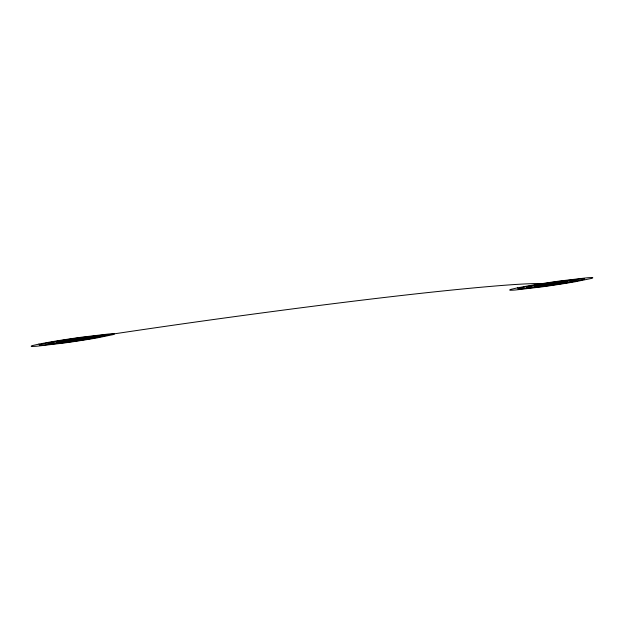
<?xml version="1.0" encoding="UTF-8"?>
<svg xmlns="http://www.w3.org/2000/svg" width="624" height="624" viewBox="0 0 624 624"><rect width="100%" height="100%" fill="white"/><g stroke="black" fill="none" stroke-linecap="round" stroke-linejoin="round"><path stroke-width="0.94" d="M72.766 340.111A625.903 25.116 -9.6 0 1 227.409 317.608A945.571 37.947 -9.6 0 1 499.106 285.683A625.903 25.116 -9.6 0 1 551.234 283.889M56.714 342.28L56.324 342.623L69.28 341.273L89.209 337.6L76.261 338.941L56.714 342.28M64.74 341.195L71.019 340.688L80.987 338.855L64.74 341.195M535.181 286.065L534.791 286.4L547.739 285.059L567.676 281.377L554.72 282.727L535.181 286.065M543.208 284.981L549.487 284.474L559.455 282.633L543.208 284.981M38.93 344.081L32.635 345.54A39.967 1.607 -9.6 0 0 31.66 346.39A62.587 2.512 -9.6 0 0 36.871 346.211L64.038 343.021A62.587 2.512 -9.6 0 0 79.505 340.774A42.432 1.7 -9.6 0 0 96.931 337.943L112.897 334.675A39.967 1.607 -9.6 0 0 113.872 333.824A62.587 2.512 -9.6 0 0 108.662 334.004L81.494 337.202A62.587 2.512 -9.6 0 0 66.027 339.448A39.967 1.607 -9.6 0 0 49.616 342.108L38.93 344.081M45.7 343.286L40.661 344.456A31.972 1.279 -9.6 0 0 39.881 345.134A50.076 2.012 -9.6 0 0 44.047 344.994L65.785 342.436A50.076 2.012 -9.6 0 0 78.156 340.642A33.946 1.365 -9.6 0 0 92.095 338.38L104.871 335.767A31.972 1.279 -9.6 0 0 105.651 335.08A50.076 2.012 -9.6 0 0 101.486 335.228L79.747 337.779A50.076 2.012 -9.6 0 0 67.376 339.581A31.972 1.279 -9.6 0 0 54.249 341.71L45.7 343.286M52.463 342.498L48.688 343.372A23.977 0.959 -9.6 0 0 48.103 343.879A37.557 1.505 -9.6 0 0 51.23 343.769L67.532 341.858A37.557 1.505 -9.6 0 0 76.807 340.509A25.459 1.022 -9.6 0 0 87.266 338.809L96.845 336.851A23.977 0.959 -9.6 0 0 97.43 336.336A37.557 1.505 -9.6 0 0 94.302 336.445L78 338.364A37.557 1.505 -9.6 0 0 68.726 339.713A23.977 0.959 -9.6 0 0 58.874 341.312L52.463 342.498M517.397 287.867L511.103 289.325A39.967 1.607 -9.6 0 0 510.128 290.176A62.587 2.512 -9.6 0 0 515.338 289.996L542.506 286.798A62.587 2.512 -9.6 0 0 557.973 284.552A42.432 1.7 -9.6 0 0 575.398 281.72L591.365 278.46A39.967 1.607 -9.6 0 0 592.34 277.61A62.587 2.512 -9.6 0 0 587.129 277.789L559.962 280.979A62.587 2.512 -9.6 0 0 544.495 283.226A39.967 1.607 -9.6 0 0 528.083 285.893L517.397 287.867M524.168 287.071L519.129 288.233A31.972 1.279 -9.6 0 0 518.349 288.92A50.076 2.012 -9.6 0 0 522.514 288.772L544.253 286.221A50.076 2.012 -9.6 0 0 556.624 284.419A33.946 1.365 -9.6 0 0 570.562 282.157L583.339 279.544A31.972 1.279 -9.6 0 0 584.119 278.866A50.076 2.012 -9.6 0 0 579.953 279.006L558.215 281.564A50.076 2.012 -9.6 0 0 545.844 283.358A31.972 1.279 -9.6 0 0 532.717 285.496L524.168 287.071M530.93 286.276L527.155 287.149A23.977 0.959 -9.6 0 0 526.57 287.664A37.557 1.505 -9.6 0 0 529.698 287.555L546 285.636A37.557 1.505 -9.6 0 0 555.274 284.287A25.459 1.022 -9.6 0 0 565.734 282.594L575.312 280.628A23.977 0.959 -9.6 0 0 575.897 280.121A37.557 1.505 -9.6 0 0 572.77 280.231L556.468 282.142A37.557 1.505 -9.6 0 0 547.193 283.491A23.977 0.959 -9.6 0 0 537.342 285.09L530.93 286.276"/></g></svg>
